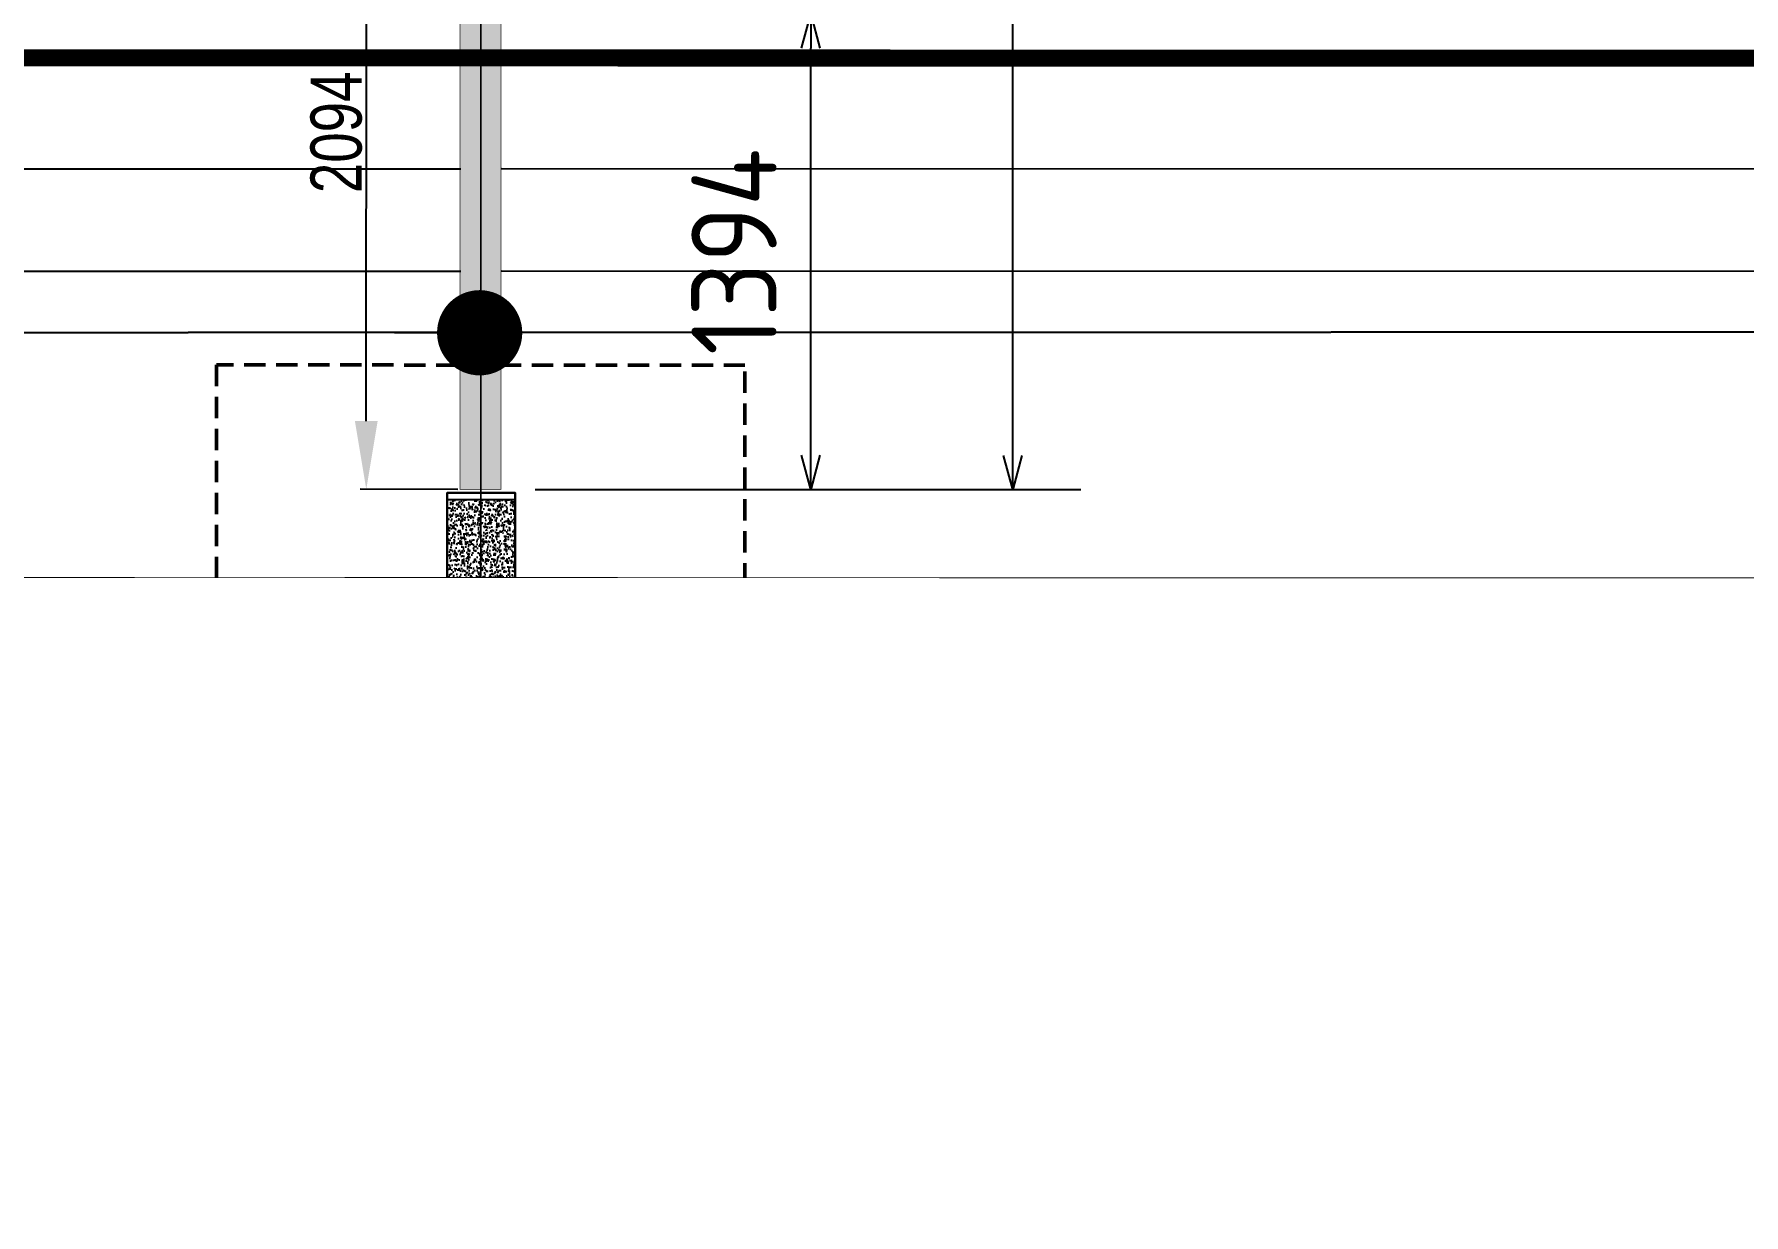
# Model space of a CAD drawing. Header units: centimetres. Extents: x -6122352 to 6876996, y -1694241 to 2592194.
# Drawn here: x 72574 to 77590, y -48555 to -45092 of the extents above; entities that cross this region are included whole.
import ezdxf
from ezdxf.xclip import XClip

# ---------------------------------------------------------------- set-up
doc = ezdxf.new("R2010")
doc.units = ezdxf.units.CM
doc.header["$MEASUREMENT"] = 0
doc.header["$XCLIPFRAME"] = 2
doc.header["$PDMODE"] = 66
doc.header["$PDSIZE"] = 100
for name, pattern in [('CENTER', [2, 1.25, -0.25, 0.25, -0.25]), ('DASHED2', [0.375, 0.25, -0.125]), ('XR-AR-END-SETTING OUT PLAN$0$23261-XR-AR-SI-GF$0$HIDDEN', [0.375, 0.25, -0.125])]:
    doc.linetypes.add(name, pattern=pattern)
doc.layers.get('Defpoints').update_dxf_attribs({"color": 255, "linetype": 'CENTER'})
for name, color, linetype in [('23585-XR-AR-BOUNDARY WALLS AND SETBACKS$0$setback', 7, 'XR-AR-END-SETTING OUT PLAN$0$23261-XR-AR-SI-GF$0$HIDDEN'), ('@MI-REF LAYER', 7, 'Continuous'), ('@MI-TYPE-02', 6, 'Continuous'), ('B_TH_4', 7, 'Continuous'), ('XR-AR-MID-SETTING OUT FOR MASTER$0$23585-XR-AR-MID-GROUND FLOOR$0$A-Flor-Strs', 1, 'Continuous'), ('XR-AR-MID-SETTING OUT FOR MASTER$0$23585-XR-AR-MID-GROUND FLOOR$0$GS-HATCH-FLOOR TILE', 251, 'Continuous')]:
    doc.layers.add(name, color=color, linetype=linetype)
for name, color, linetype, lineweight in [('23585-XR-AR-DAMAC PLOT LIMITS$0$1-Mid units', 41, 'Continuous', 5), ('@ Foundations', 4, 'DASHED2', 50), ('A-ANNO-TEXT', 3, 'Continuous', 25), ('XR-AR-MID-SETTING OUT FOR MASTER$0$23585-XR-AR-MID-GROUND FLOOR$0$$A-GLAZ-WNDO', 232, 'Continuous', 9), ('XR-AR-MID-SETTING OUT FOR MASTER$0$23585-XR-AR-MID-GROUND FLOOR$0$A-GLAZ-SILL', 8, 'Continuous', 5), ('XR-AR-MID-SETTING OUT FOR MASTER$0$23585-XR-AR-MID-GROUND FLOOR$0$A-GLAZ-WNDO', 232, 'Continuous', 9), ('XR-AR-MID-SETTING OUT FOR MASTER$0$23585-XR-AR-MID-GROUND FLOOR$0$A-WALL', 7, 'Continuous', 30), ('XR-AR-MID-SETTING OUT FOR MASTER$0$23585-XR-AR-MID-GROUND FLOOR$0$S-COLS', 51, 'Continuous', 40)]:
    doc.layers.add(name, color=color, linetype=linetype, lineweight=lineweight)
doc.styles.add('JWC 1.50MM', font='GOTHIC.TTF', dxfattribs={"width": 0.8, "height": 1.5})
doc.styles.add('Schueco-BEMSTIL', font='isocpeur.ttf', dxfattribs={"width": 0.9})
doc.dimstyles.new('JWC - 1.5', dxfattribs={"dimtxt": 1.5, "dimasz": 2, "dimexe": 0.18, "dimexo": 0.06, "dimgap": 0.09, "dimtad": 1, "dimtoh": 1, "dimdec": 0, "dimzin": 0, "dimdsep": 46, "dimtxsty": 'JWC 1.50MM', "dimcen": 0.09, "dimclrd": 1, "dimclre": 1, "dimclrt": 2, "dimadec": 0, "dimazin": 0, "dimtfac": 1, "dimtdec": 0, "dimtofl": 0, "dimtmove": 0, "dimatfit": 3, "dimfxl": 30, "dimtolj": 1, "dimtzin": 0, "dimarcsym": 0})
doc.dimstyles.new('MI- JWC-TXT-2.5 MM', dxfattribs={"dimscale": 1.5, "dimtxt": 2.5, "dimasz": 1, "dimexe": 2, "dimexo": 1, "dimgap": 1, "dimtad": 1, "dimdec": 0, "dimdsep": 46, "dimtxsty": 'Schueco-BEMSTIL', "dimblk": 'OPEN30', "dimcen": 0, "dimdle": 2, "dimclrd": 140, "dimclre": 8, "dimclrt": 40, "dimadec": 0, "dimazin": 2, "dimtfac": 1, "dimtdec": 0, "dimtix": 1, "dimtmove": 2, "dimatfit": 3, "dimldrblk": 'OPEN', "dimfxl": 2, "dimlwd": -1, "dimlwe": -1, "dimarcsym": 0})

# ---------------------------------------------------------------- blocks, each defined once
blk = doc.blocks.new('23585-XR-AR-BOUNDARY WALLS AND SETBACKS')
at = {"layer": '23585-XR-AR-BOUNDARY WALLS AND SETBACKS$0$setback', "ltscale": 40, "const_width": 0.05}
blk.add_lwpolyline([(496497.4942494708, 2768916.615166258), (496483.1168781205, 2768929.788898323), (496478.9621897177, 2768925.254592356), (496474.9087982169, 2768920.830801632), (496470.8553982171, 2768916.407001632), (496466.8019982167, 2768911.983201632), (496462.7485525764, 2768907.559551822), (496458.5937937906, 2768903.025169041), (496472.971056422, 2768889.851536597), (496477.1257551399, 2768894.385853821), (496481.1791508897, 2768898.809649182), (496485.2325737095, 2768903.233274089), (496489.2861757941, 2768907.657076362), (496493.3395508902, 2768912.080849184), (496497.4942494708, 2768916.615166258)], dxfattribs=at)
blk = doc.blocks.new('A$C9d9485f6')
at = {"layer": 'A-ANNO-TEXT', "rotation": 312.4881850805905}
blk.add_blockref('23585-XR-AR-BOUNDARY WALLS AND SETBACKS', (-2377088.534775567, -1504219.252137818), dxfattribs=at)
blk = doc.blocks.new('23585-XR-AR-DAMAC PLOT LIMITS')
at = {"layer": '23585-XR-AR-DAMAC PLOT LIMITS$0$1-Mid units', "color": 251, "true_color": 0x636466}
for points in [[(496472.6968999999, 2768922.8575), (496476.7503000004, 2768927.281300001), (496494.4455000004, 2768911.067500001), (496490.3920999998, 2768906.6437)], [(496468.6435000002, 2768918.433700001), (496472.6968999999, 2768922.8575), (496490.3920999998, 2768906.6437), (496486.3384999996, 2768902.219900001)]]:
    blk.add_lwpolyline(points, close=True, dxfattribs=at)
blk = doc.blocks.new('A$Cf093b529')
at = {"layer": 'A-ANNO-TEXT'}
blk.add_blockref('23585-XR-AR-DAMAC PLOT LIMITS', (-495391.9901121984, -2768603.441896566), dxfattribs=at)
blk = doc.blocks.new('XR-AR-MID-SETTING OUT FOR MASTER$0$23585-XR-AR-MID-GROUND FLOOR$0$945-4P-1-101-GROUND FLOOR PLAN$0$XR-MIDDLE-GROUND FLOOR PLAN$0$A$C446944C1')
at = {"layer": 'XR-AR-MID-SETTING OUT FOR MASTER$0$23585-XR-AR-MID-GROUND FLOOR$0$A-GLAZ-SILL', "color": 252}
blk.add_line((-2.733431756496429e-07, -4.737777635455132e-05), (5.199999726377428, -4.737754352390766e-05), dxfattribs=at)
for points in [[(2.208076124545187, -0.02284434624016285), (2.208076124545187, -0.1242443462833762), (2.093846930889413, -0.07354434626176953), (2.208076124545187, -0.02284434624016285)], [(2.991923328721896, -0.02284434624016285), (2.991923328721896, -0.1242443462833762), (3.106152522144839, -0.07354434579610825), (2.991923328721896, -0.02284434624016285)]]:
    blk.add_lwpolyline(points, dxfattribs=at)
at = {"layer": 'XR-AR-MID-SETTING OUT FOR MASTER$0$23585-XR-AR-MID-GROUND FLOOR$0$A-GLAZ-WNDO', "color": 252}
for p, q in [((5.199999726610258, 0.2499526219908148), (-2.735760062932968e-07, 0.2499526222236454)), ((-2.735760062932968e-07, 0.2499526222236454), (-2.733431756496429e-07, -4.737777635455132e-05)), ((0.04999972670339048, 0.0999526223167777), (0.04999972647055984, 0.2499526219908148)), ((1.284999726805836, 0.2499526222236454), (1.284999726805836, 0.09995262185111642)), ((1.334999726619571, 0.09995262208394706), (1.334999726619571, 0.2499526222236454)), ((-2.733431756496429e-07, 0.09995262208394706), (2.599999726517126, 0.09995262185111642)), ((5.199999726610258, 0.0999526223167777), (2.599999726517126, 0.09995262185111642))]:
    blk.add_line(p, q, dxfattribs=at)
blk.add_lwpolyline([(1.284999726805836, 0.1999526221770793), (0.04999972647055984, 0.1999526226427406)], dxfattribs=at)
for points in [[(1.224999726749957, 0.03995262226089835), (1.304999726824462, 0.03995262226089835), (1.304999726824462, 0.08995262207463384), (1.224999726517126, 0.08995262230746448)], [(2.51999972644262, 0.03995262226089835), (1.304999726824462, 0.03995262226089835), (1.304999726824462, 0.08995262207463384), (2.519999726675451, 0.08995262207463384)], [(2.599999726517126, 0.03995262226089835), (2.51999972644262, 0.03995262226089835), (2.519999726675451, 0.08995262207463384), (2.599999726517126, 0.08995262254029512)], [(2.599999726517126, 0.03995262226089835), (2.679999726591632, 0.03995262202806771), (2.679999726591632, 0.08995262254029512), (2.599999726517126, 0.08995262254029512)], [(2.679999726591632, 0.03995262202806771), (3.89499972644262, 0.039952622493729), (3.894999726675451, 0.08995262207463384), (2.679999726591632, 0.08995262254029512)]]:
    blk.add_lwpolyline(points, close=True, dxfattribs=at)
blk = doc.blocks.new('XR-AR-MID-SETTING OUT FOR MASTER$0$23585-XR-AR-MID-GROUND FLOOR$0$A$C08698786')
at = {"layer": 'XR-AR-MID-SETTING OUT FOR MASTER$0$23585-XR-AR-MID-GROUND FLOOR$0$S-COLS', "color": 252, "lineweight": 30}
blk.add_lwpolyline([(5900, 19472.65428233147), (5899.999999761581, 18772.65428209305), (6100, 18772.65428209305), (6099.999999761581, 19472.65428209305)], close=True, dxfattribs=at)
blk = doc.blocks.new('XR-AR-MID-SETTING OUT FOR MASTER')
h = blk.add_hatch()
h.set_pattern_fill('AR-CONC', color=8, scale=0.2, angle=90)
h.set_pattern_definition([(140, (-1262400.083953284, -115249.5658790822), (3.187817107780619, 36.4369337992008), [3.81, -41.91]), (85.00000000000001, (-1262400.083953284, -115249.5658790822), (-38.21136904780703, -7.048684284993866), [3.048, -33.528116834]), (190.4514447, (-1262399.818302584, -115246.5294776823), (-35.02355038243902, 29.38824941807066), [3.23800176, -35.61804892]), (136.1842, (-1262410.243953284, -115249.5658790822), (8.408465586545434, 54.21580817842599), [5.714999999999996, -62.86499999999997]), (186.63555761, (-1262409.543253284, -115245.0478990822), (-49.48522491954431, 47.48082681030061), [4.857004628, -53.427121632]), (81.18415117, (-1262410.243953284, -115249.5658790822), (-49.48522491710654, 47.48082681299541), [4.571993414, -50.291946384]), (111, (-1262407.703953284, -115244.4858790822), (20.45303963741753, 30.3228782538265), [3.81, -41.91]), (56.00000000000004, (-1262407.703953284, -115244.4858790822), (-36.83759322446385, 12.36040566952942), [3.048, -33.528]), (161.451445, (-1262405.999533304, -115241.9589725622), (-16.38455377718105, 42.68328385574323), [3.23800176, -35.61798752]), (127.5, (-1262400.083953284, -115249.5658790822), (-16.91100777463062, 0.6177206501183644), [0, -33.1216, 0, -34.036, 0, -33.655]), (97.49999999999996, (-1262400.083953284, -115249.5658790822), (-20.0361149636239, 13.36393250206115), [0, -19.4056, 0, -32.3596, 0, -12.827]), (57.49999999999999, (-1262400.083953284, -115260.8942790822), (1.14574879853469, 27.11811903337428), [0, -12.69999999999999, 0, -39.62399999999997, 0, -52.57799999999997]), (47.5, (-1262400.083953284, -115265.9742790822), (-5.085298206666605, 29.62583627720361), [0, -16.51, 0, -26.3144, 0, -37.338])])
h.paths.add_polyline_path([(5999.999541923382, 19702.65428161621), (5900.000002175548, 19702.65428161621), (5900.000002175548, 19472.75295772805), (5999.999541923382, 19472.75295772805)])
h.paths.add_polyline_path([(6100.000002175548, 19702.65428161621), (5999.999541923382, 19702.65428161621), (5999.999541923382, 19472.75295772805), (6100.000002175548, 19472.75295772805)])
for points in [[(6100.000002175548, 19702.65428161621), (6100.000002175548, 19722.65428161621), (5900.000002175548, 19722.65428161621), (5900.000002175548, 19702.65428161621)], [(5900.000002175548, 19472.65428161621), (5900.000002175548, 19702.65428161621), (6100.000002175548, 19702.65428161621), (6100.000002175548, 19472.75295772808)]]:
    blk.add_lwpolyline(points)
at = {"layer": 'XR-AR-MID-SETTING OUT FOR MASTER$0$23585-XR-AR-MID-GROUND FLOOR$0$A-Flor-Strs', "color": 8}
for p, q in [((60.05534254956096, 20672.92354680672), (5940.045863168596, 20672.65234583314)), ((60.04151019822535, 20372.92400187173), (5940.031380742199, 20372.65280095958))]:
    blk.add_line(p, q, dxfattribs=at)
at = {"layer": 'XR-AR-MID-SETTING OUT FOR MASTER$0$23585-XR-AR-MID-GROUND FLOOR$0$A-WALL', "color": 8}
for points in [[(5899.999999791384, 19472.65428161621), (6099.999999731779, 19472.65428209305), (6100.001724034548, 5500.167464256287), (5900.001724511385, 5500.167624473572), (5900.00086197257, 14852.65960931778), (5500.076263397932, 14852.66031265259), (5500.0762629807, 14952.66031169891), (5900.000431150198, 14952.65961027145)], [(5600.000443965197, 19472.65428209305), (5899.999999791384, 19472.65428161621), (5899.999999850988, 19222.65428209305), (5600.000443309546, 19222.70159482956)]]:
    blk.add_lwpolyline(points, close=True, dxfattribs=at)
at = {"layer": 'XR-AR-MID-SETTING OUT FOR MASTER$0$23585-XR-AR-MID-GROUND FLOOR$0$$A-GLAZ-WNDO', "color": 8, "xscale": -1000, "yscale": 1000, "zscale": 1000}
blk.add_blockref('XR-AR-MID-SETTING OUT FOR MASTER$0$23585-XR-AR-MID-GROUND FLOOR$0$945-4P-1-101-GROUND FLOOR PLAN$0$XR-MIDDLE-GROUND FLOOR PLAN$0$A$C446944C1', (5600.000170022249, 19222.70166015625), dxfattribs=at)
at = {"layer": 'XR-AR-MID-SETTING OUT FOR MASTER$0$23585-XR-AR-MID-GROUND FLOOR$0$GS-HATCH-FLOOR TILE', "color": 8}
blk.add_blockref('XR-AR-MID-SETTING OUT FOR MASTER$0$23585-XR-AR-MID-GROUND FLOOR$0$A$C08698786', (-1.490116119384766e-07, 0), dxfattribs=at)
blk = doc.blocks.new('MID UNIT')
at = {"xscale": 0.001, "yscale": 0.001, "zscale": 0.001}
blk.add_blockref('XR-AR-MID-SETTING OUT FOR MASTER', (0, 0), dxfattribs=at)
blk = doc.blocks.new('TH_4')
at = {"xscale": -1}
blk.add_blockref('MID UNIT', (495826.3053798475, 2769130.514097063), dxfattribs=at)
blk.add_blockref('MID UNIT', (495814.3053798428, 2769130.514097063))
blk = doc.blocks.new('A$C780da55d')
at = {"layer": 'B_TH_4', "xscale": 1.000039159572381, "yscale": 1.000039159572381, "zscale": 1.000039159572381}
blk.add_blockref('TH_4', (-495814.0704651335, -2769239.302089663), dxfattribs=at)
blk = doc.blocks.new('23585-XR-AR-MALDIVE-2$0$TH_4')
blk.add_blockref('A$C780da55d', (495794.655359471, 2769130.864096801))
at = {"layer": '@ Foundations', "linetype": 'DASHED2', "ltscale": 0.25}
blk.add_lwpolyline([(495819.5304292943, 2769148.562415211), (495821.0804292943, 2769148.562415211), (495821.0804292943, 2769150.612415211), (495819.5304292943, 2769150.612415211)], close=True, dxfattribs=at)
blk = doc.blocks.new('_Dot')
at = {"color": 0, "linetype": 'ByBlock', "lineweight": -2}
blk.add_line((-0.5, 0), (-1, 0), dxfattribs=at)
at = {"color": 0, "linetype": 'ByBlock', "const_width": 0.5}
blk.add_lwpolyline([(-0.25, 0, 1), (0.25, 0, 1)], format="xyb", close=True, dxfattribs=at)
blk = doc.blocks.new('_Open30')
at = {"color": 0, "linetype": 'ByBlock', "lineweight": -2}
for p, q in [((-1, 0.26794919), (0, 0)), ((0, 0), (-1, -0.26794919)), ((0, 0), (-1, 0))]:
    blk.add_line(p, q, dxfattribs=at)
blk = doc.blocks.new('*D3395')
at = {"layer": '@MI-TYPE-02', "color": 8, "transparency": 16777216}
for p, q in [((-8542.20059442532, -12260.61579767963), (-8542.245961492481, -13861.87864345812)), ((-4353.909797713452, -12259.87460428463), (-4353.955189142111, -13861.99730634302))]:
    blk.add_line(p, q, dxfattribs=at)
at = {"layer": '@MI-TYPE-02', "color": 140, "transparency": 16777216}
blk.add_line((-8442.240295121599, -13661.8814767439), (-4453.949522690959, -13661.99447321778), dxfattribs=at)
at = {"layer": 'Defpoints', "color": 0, "transparency": 16777216}
for p in [(-8542.19776121981, -12160.61579771977), (-4353.906964507943, -12159.87460432476), (-4353.949522731093, -13661.99730642329)]:
    blk.add_point(p, dxfattribs=at)
at = {"layer": '@MI-TYPE-02', "color": 140, "transparency": 16777216, "xscale": 100, "yscale": 100, "zscale": 100}
for p, rotation in [((-8542.240295081465, -13661.87864353839), 179.9983766928187), ((-4353.949522731094, -13661.99730642329), 359.9983766928187)]:
    blk.add_blockref('_Open30', p, dxfattribs=dict(at, rotation=rotation))
at = {"layer": '@MI-TYPE-02', "color": 40, "transparency": 16777216, "insert": (-6448.088534193885, -13436.93797507114), "char_height": 250, "attachment_point": 5, "rotation": 359.99837669281874, "style": 'Schueco-BEMSTIL'}
blk.add_mtext('4188', dxfattribs=at)
blk = doc.blocks.new('_Open')
at = {"color": 0, "linetype": 'ByBlock', "lineweight": -2}
for p, q in [((-1, 0.1666666666666667), (0, 0)), ((-1, -0.1666666666666667), (0, 0)), ((0, 0), (-1, 0))]:
    blk.add_line(p, q, dxfattribs=at)
blk = doc.blocks.new('*D3397')
at = {"color": 1, "lineweight": -2, "transparency": 16777216}
for p, q in [((-8542.215580055898, -12034.61579904273), (-8542.215580055898, -11747.57171099879)), ((-8342.215580055898, -11765.57171099879), (-6648.061272281991, -11765.57171099879)), ((-6448.061272281991, -12094.24520168375), (-6448.061272281991, -11747.57171099879))]:
    blk.add_line(p, q, dxfattribs=at)
at = {"color": 1, "transparency": 16777216}
for points in [[(-8342.215580055898, -11732.23837766546), (-8342.215580055898, -11798.90504433212), (-8542.215580055898, -11765.57171099879)], [(-6648.061272281991, -11732.23837766546), (-6648.061272281991, -11798.90504433212), (-6448.061272281991, -11765.57171099879)]]:
    blk.add_solid(points, dxfattribs=at)
at = {"layer": 'Defpoints', "color": 0, "transparency": 16777216}
for p in [(-6448.061272281991, -11765.57171099879), (-8542.215580055898, -12040.61579904273), (-6448.061272281991, -12100.24520168375)]:
    blk.add_point(p, dxfattribs=at)
at = {"color": 2, "transparency": 16777216, "insert": (-7495.138426168945, -11677.79876742299), "char_height": 150, "attachment_point": 5, "style": 'JWC 1.50MM'}
blk.add_mtext('\\A1;2094', dxfattribs=at)
blk = doc.blocks.new('*D3544')
at = {"color": 8, "transparency": 16777216}
for p, q in [((-8542.19776121981, -12260.61579771977), (-8542.19776121981, -13269.31993809715)), ((-7148.061272281991, -12700.24520168375), (-7148.061272281991, -13269.31993809715))]:
    blk.add_line(p, q, dxfattribs=at)
at = {"color": 140, "transparency": 16777216}
blk.add_line((-8442.19776121981, -13069.31993809715), (-7248.061272281991, -13069.31993809715), dxfattribs=at)
at = {"layer": 'Defpoints', "color": 0, "transparency": 16777216}
for p in [(-8542.19776121981, -12160.61579771977), (-7148.061272281991, -12600.24520168375), (-7148.061272281991, -13069.31993809715)]:
    blk.add_point(p, dxfattribs=at)
at = {"color": 140, "transparency": 16777216, "xscale": 100, "yscale": 100, "zscale": 100, "rotation": 180}
blk.add_blockref('_Open30', (-8542.19776121981, -13069.31993809715), dxfattribs=at)
at = {"color": 140, "transparency": 16777216, "xscale": 100, "yscale": 100, "zscale": 100}
blk.add_blockref('_Open30', (-7148.061272281991, -13069.31993809715), dxfattribs=at)
at = {"color": 40, "transparency": 16777216, "insert": (-7845.129516750901, -12844.31993809715), "char_height": 250, "attachment_point": 5, "style": 'Schueco-BEMSTIL'}
blk.add_mtext('1394', dxfattribs=at)
blk = doc.blocks.new('G6-Partition Walls')
at = {"layer": '@MI-TYPE-02'}
h = blk.add_hatch(color=256, dxfattribs=at)
h.dxf.hatch_style = 1
h.paths.add_polyline_path([(-8541.848166098527, -40.88074224028969), (-8541.872907761543, -160.8807396896445), (-4353.582160762395, -161.8629796194436), (-4353.557419099379, -41.86298217007425)])
h.paths.add_polyline_path([(-8763.560173129517, -6040.112528178011), (-8763.584914792504, -6160.11252562741), (-4345.545965577592, -6161.732897285925), (-4345.521223914606, -6041.732899836541)])
h.paths.add_polyline_path([(-8542.19776121981, -12160.61579771977), (-8542.215580055898, -12040.61579904273), (-4353.924783344119, -12039.87460564774), (-4353.906964507973, -12159.87460432477)])
h.paths.add_polyline_path([(-8463.178936703334, -18160.78914379676), (-8463.196755539451, -18040.78914511974), (-4346.711233538779, -18040.01476849896), (-4346.693414702633, -18160.01476717599)])
at = {"layer": '@MI-TYPE-02', "const_width": 2.5}
blk.add_lwpolyline([(-8542.19776121981, -12160.61579771977), (-8542.215580055898, -12040.61579904273), (-4353.924783344119, -12039.87460564774), (-4353.906964507973, -12159.87460432477)], close=True, dxfattribs=at)
at = {"color": 94}
dim = blk.add_linear_dim(base=(-6448.061272281991, -11765.57171099879), p1=(-8542.215580055898, -12040.61579904273), p2=(-6448.061272281991, -12100.24520168375), dimstyle='JWC - 1.5', dxfattribs=at)
dim.commit()
dim.dimension.update_dxf_attribs({"geometry": '*D3397', "text_midpoint": (-7495.138426168945, -11677.79876742299)})
dim = blk.add_linear_dim(base=(-7148.061272281991, -13069.31993809715), p1=(-8542.19776121981, -12160.61579771977), p2=(-7148.061272281991, -12600.24520168375), dimstyle='MI- JWC-TXT-2.5 MM')
dim.commit()
dim.dimension.update_dxf_attribs({"geometry": '*D3544', "text_midpoint": (-7845.129516750901, -12844.31993809715)})
at = {"layer": '@MI-TYPE-02'}
dim = blk.add_linear_dim(base=(-4353.949522731093, -13661.99730642329), p1=(-8542.19776121981, -12160.61579771977), p2=(-4353.906964507943, -12159.87460432477), angle=179.9983766928187, dimstyle='MI- JWC-TXT-2.5 MM', dxfattribs=at)
dim.commit()
dim.dimension.update_dxf_attribs({"geometry": '*D3395', "text_midpoint": (-6448.088534193886, -13436.93797507114)})

msp = doc.modelspace()

# ---------------------------------------------------------------- hatches: boundary and pattern name
at = {"layer": '@MI-REF LAYER'}
h = msp.add_hatch(dxfattribs=at)
h.set_pattern_fill('ANSI31', color=256, scale=1999.999998458916, angle=186.7183412143764)
h.set_pattern_definition([(231.7183412143764, (-2377109729.195271, -1504175463.930205), (196.2436825049419, -154.8819453021617), [])])
h.paths.add_polyline_path([(49734.3397815033, -46382.47262290256), (55984.5852729138, -46383.61941040305), (55984.39546842949, -46684.24901220271), (79785.82881057035, -46688.61606387484), (79785.74932419602, -46387.98641362918), (86035.99430204133, -46390.98414979293), (86032.98653908199, -60662.96398016802), (49732.10032769886, -60656.50792024223)])

# ---------------------------------------------------------------- block references
at = {"layer": '@MI-REF LAYER', "xscale": 1000, "yscale": 1000, "zscale": 1000}
msp.add_blockref('A$C9d9485f6', (-23958.95045533385, 48155.57226163784), dxfattribs=at)
at = {"layer": '@MI-REF LAYER', "xscale": 1000, "yscale": 1000, "zscale": 1000, "rotation": 312.4882903633292}
msp.add_blockref('A$Cf093b529', (-891608.7329339073, 539022.7201118186), dxfattribs=at)

# ---------------------------------------------------------------- next in the draw order: block references
at = {"layer": '@MI-REF LAYER'}
ref = msp.add_blockref('23585-XR-AR-MALDIVE-2$0$TH_4', (-496254492.2946649, -2769105656.023549), dxfattribs=dict(at, xscale=999.9999999999999, yscale=999.9999999999999, zscale=999.9999999999999, rotation=359.9894874538574))
XClip(ref).set_block_clipping_path([(495835.3954337903, 2769154.4538319656), (495826.3055316808, 2769154.4139115983), (495820.3055272659, 2769154.4138409533), (495814.3055224342, 2769154.4137703096), (495808.30551760015, 2769154.4136996646), (495802.30565797375, 2769154.4137641354), (495793.2156907555, 2769154.4535599016), (495793.2157453706, 2769130.5136891315), (495835.3955797276, 2769130.514455472)])

# ---------------------------------------------------------------- next in the draw order: linework, layer by layer
at = {"layer": '@MI-REF LAYER', "const_width": 5}
msp.add_lwpolyline([(49732.10032771812, -60656.50792026326), (49734.3397819244, -46382.47262299047), (55984.58527295529, -46383.61941036346), (55984.39546831117, -46684.24901233694), (79785.82881053226, -46688.61606389684), (79785.74932413064, -46387.98641370992), (86035.99430205442, -46390.98414980721), (86032.9865391233, -60662.96398018964)], close=True, dxfattribs=at)

# ---------------------------------------------------------------- next in the draw order: block references
at = {"layer": '@MI-REF LAYER', "extrusion": (6.458199295461157e-15, 6.924065006077063e-09, 1), "xscale": 250, "yscale": 250, "zscale": 250, "rotation": 0.04482159175591238}
msp.add_blockref('_Dot', (73881.15454926383, -45967.9892089838, -22.46054057693281), dxfattribs=at)

# ---------------------------------------------------------------- next in the draw order: wipeouts: each hides what was drawn before it
at = {"color": 10}
msp.add_wipeout([(49734.339781503295, -46382.472622902555), (55984.58527291379, -46383.619410403044), (55984.39546842949, -46684.2490122027), (79785.82881057035, -46688.616063874826), (79785.74932419602, -46387.98641362917), (86035.99430204133, -46390.98414979293), (86032.98653908199, -60662.963980168), (49732.100327698856, -60656.50792024222)], dxfattribs=at).dxf.layer = '@MI-REF LAYER'

# ---------------------------------------------------------------- next in the draw order: linework, layer by layer
at = {"layer": '@MI-REF LAYER', "linetype": 'DASHED2', "extrusion": (1.726954245872189e-12, -7.460188284697674e-09, 1), "elevation": -22.45987923702612}
msp.add_lwpolyline([(79880.26991196942, -45965.7280293677), (71165.85548216368, -45968.26959884605), (70660.55676587918, -46705.34993904987)], dxfattribs=at)

# ---------------------------------------------------------------- next in the draw order: block references
at = {"layer": '@MI-TYPE-02', "rotation": 89.9898100330467}
msp.add_blockref('G6-Partition Walls', (61784.48708000408, -37882.9243844693), dxfattribs=at)

# ---------------------------------------------------------------- next in the draw order: wipeouts: each hides what was drawn before it
at = {"color": 6}
msp.add_wipeout([(67974.98026282995, -47618.15708969266), (75160.70387777686, -47619.604269104384), (75160.03895076903, -50921.19311869517), (67974.31533581685, -50919.74594140249)], dxfattribs=at).translate(0, 0, -20.73480818323025).dxf.layer = '@MI-REF LAYER'

doc.saveas('drawing.dxf')
